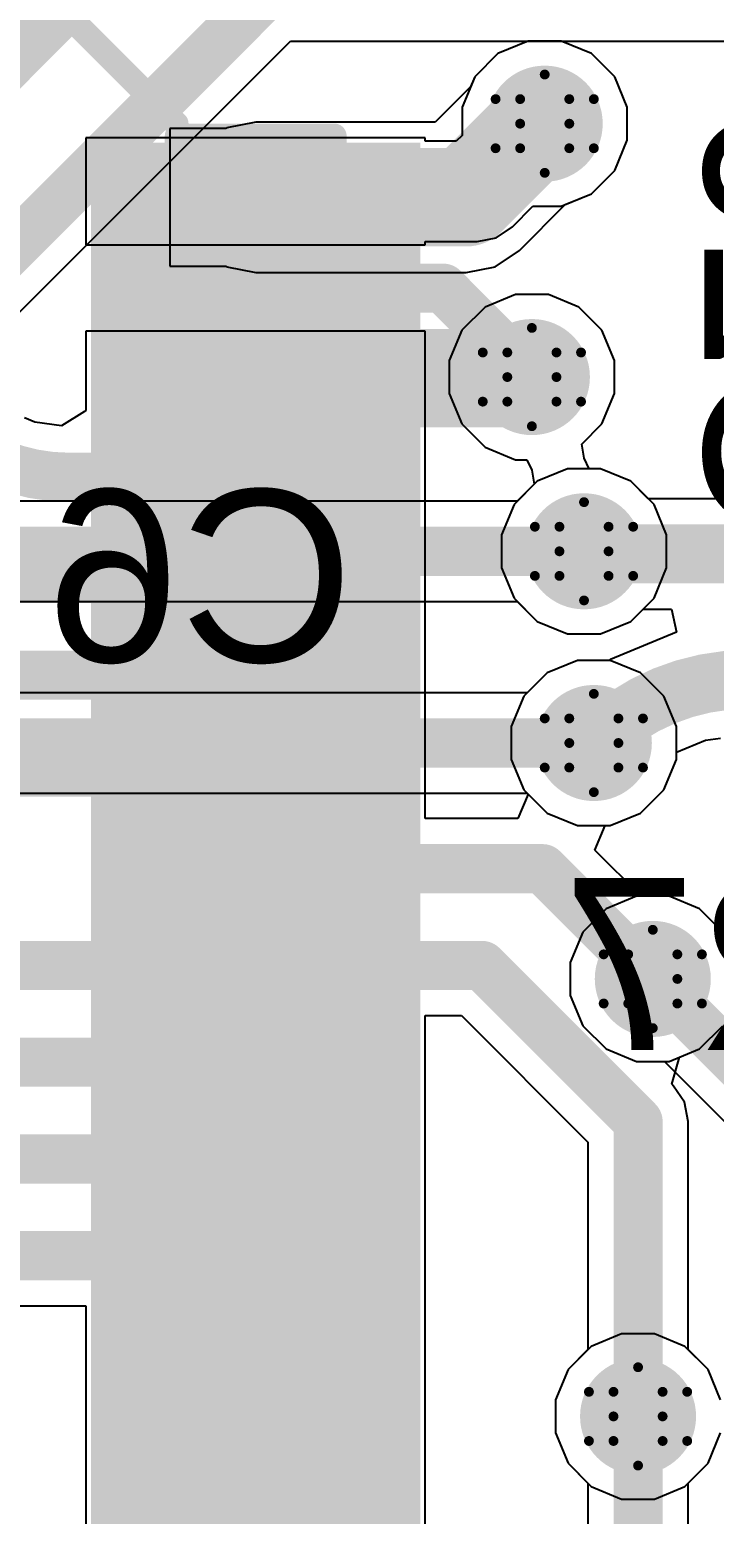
# Model space of a CAD drawing. Header units: inches. Extents: x -0.2 to 15.8, y 0 to 3.5.
# Drawn here: x 1.0632 to 1.2025, y 0.9641 to 1.2661 of the extents above; entities that cross this region are included whole.
import ezdxf

# ---------------------------------------------------------------- set-up
doc = ezdxf.new("R2010")
doc.units = ezdxf.units.IN
doc.header["$MEASUREMENT"] = 0
for name, color, linetype in [('Bottom Layer', 5, 'Continuous'), ('Bottom Overlay', 54, 'Continuous'), ('Bottom Paste', 16, 'Continuous'), ('Bottom Solder', 6, 'Continuous'), ('Drill Drawing', 1, 'Continuous'), ('Signal_1', 16, 'Continuous'), ('Signal_2', 76, 'Continuous'), ('Top Layer', 1, 'Continuous'), ('Top Overlay', 2, 'Continuous'), ('Top Paste', 8, 'Continuous'), ('Top Solder', 216, 'Continuous'), ('Via Holes', 16, 'Continuous')]:
    doc.layers.add(name, color=color, linetype=linetype)
doc.styles.add('Arial', font='', dxfattribs={"height": 0.2})
doc.styles.get('Arial').set_extended_font_data('Arial')

msp = doc.modelspace()

# ---------------------------------------------------------------- hatches: boundary and pattern name
at = {"layer": 'Bottom Layer'}
h = msp.add_hatch(color=5, dxfattribs=at)
edge = h.paths.add_edge_path()
edge.add_arc((1.168, 1.247), 0.01181, 0, 360)
for points in [[(1.12167, 1.22302), (1.09667, 1.22302), (1.09667, 1.24102), (1.12167, 1.24102)], [(1.12167, 1.18602), (1.09667, 1.18602), (1.09667, 1.20402), (1.12167, 1.20402)]]:
    msp.add_hatch(color=5, dxfattribs=at).paths.add_polyline_path(points)
h = msp.add_hatch(color=5, dxfattribs=at)
edge = h.paths.add_edge_path()
edge.add_arc((1.16539, 1.19545), 0.01181, 0, 360)
h = msp.add_hatch(color=5, dxfattribs=at)
edge = h.paths.add_edge_path()
edge.add_arc((1.176, 1.16), 0.01181, 0, 360)
h = msp.add_hatch(color=5, dxfattribs=at)
edge = h.paths.add_edge_path()
edge.add_arc((1.178, 1.121), 0.01181, 0, 360)
h = msp.add_hatch(color=5, dxfattribs=at)
edge = h.paths.add_edge_path()
edge.add_arc((1.19, 1.073), 0.01181, 0, 360)
h = msp.add_hatch(color=5, dxfattribs=at)
edge = h.paths.add_edge_path()
edge.add_arc((1.187, 0.984), 0.01181, 0, 360)
at = {"layer": 'Bottom Paste'}
for points in [[(1.12167, 1.22302), (1.09667, 1.22302), (1.09667, 1.24102), (1.12167, 1.24102)], [(1.12167, 1.18602), (1.09667, 1.18602), (1.09667, 1.20402), (1.12167, 1.20402)]]:
    msp.add_hatch(color=16, dxfattribs=at).paths.add_polyline_path(points)
at = {"layer": 'Bottom Solder'}
for points in [[(1.12403, 1.22066), (1.09431, 1.22066), (1.09431, 1.24338), (1.12403, 1.24338)], [(1.12403, 1.18366), (1.09431, 1.18366), (1.09431, 1.20638), (1.12403, 1.20638)]]:
    msp.add_hatch(color=6, dxfattribs=at).paths.add_polyline_path(points)
at = {"layer": 'Signal_1'}
h = msp.add_hatch(color=16, dxfattribs=at)
edge = h.paths.add_edge_path()
edge.add_arc((1.168, 1.247), 0.01181, 0, 360)
h = msp.add_hatch(color=16, dxfattribs=at)
edge = h.paths.add_edge_path()
edge.add_arc((1.16539, 1.19545), 0.01181, 0, 360)
h = msp.add_hatch(color=16, dxfattribs=at)
edge = h.paths.add_edge_path()
edge.add_arc((1.176, 1.16), 0.01181, 0, 360)
h = msp.add_hatch(color=16, dxfattribs=at)
edge = h.paths.add_edge_path()
edge.add_arc((1.178, 1.121), 0.01181, 0, 360)
h = msp.add_hatch(color=16, dxfattribs=at)
edge = h.paths.add_edge_path()
edge.add_arc((1.19, 1.073), 0.01181, 0, 360)
h = msp.add_hatch(color=16, dxfattribs=at)
edge = h.paths.add_edge_path()
edge.add_arc((1.187, 0.984), 0.01181, 0, 360)
at = {"layer": 'Signal_2'}
h = msp.add_hatch(color=76, dxfattribs=at)
edge = h.paths.add_edge_path()
edge.add_arc((1.168, 1.247), 0.01181, 0, 360)
h = msp.add_hatch(color=76, dxfattribs=at)
edge = h.paths.add_edge_path()
edge.add_arc((1.16539, 1.19545), 0.01181, 0, 360)
h = msp.add_hatch(color=76, dxfattribs=at)
edge = h.paths.add_edge_path()
edge.add_arc((1.176, 1.16), 0.01181, 0, 360)
h = msp.add_hatch(color=76, dxfattribs=at)
edge = h.paths.add_edge_path()
edge.add_arc((1.178, 1.121), 0.01181, 0, 360)
h = msp.add_hatch(color=76, dxfattribs=at)
edge = h.paths.add_edge_path()
edge.add_arc((1.19, 1.073), 0.01181, 0, 360)
h = msp.add_hatch(color=76, dxfattribs=at)
edge = h.paths.add_edge_path()
edge.add_arc((1.187, 0.984), 0.01181, 0, 360)
at = {"layer": 'Top Layer'}
h = msp.add_hatch(color=1, dxfattribs=at)
edge = h.paths.add_edge_path()
edge.add_arc((1.168, 1.247), 0.01181, 0, 360)
for points in [[(1.13868, 1.22731), (1.07962, 1.22731), (1.07962, 1.23913), (1.13868, 1.23913)], [(1.13868, 1.20763), (1.07962, 1.20763), (1.07962, 1.21944), (1.13868, 1.21944)], [(1.13868, 1.18794), (1.07962, 1.18794), (1.07962, 1.19976), (1.13868, 1.19976)], [(1.13868, 1.16826), (1.07962, 1.16826), (1.07962, 1.18007), (1.13868, 1.18007)], [(1.13868, 1.14857), (1.07962, 1.14857), (1.07962, 1.16039), (1.13868, 1.16039)], [(1.13868, 1.12889), (1.07962, 1.12889), (1.07962, 1.1407), (1.13868, 1.1407)], [(1.13868, 1.1092), (1.07962, 1.1092), (1.07962, 1.12102), (1.13868, 1.12102)], [(1.13868, 1.08952), (1.07962, 1.08952), (1.07962, 1.10133), (1.13868, 1.10133)], [(1.13868, 1.06983), (1.07962, 1.06983), (1.07962, 1.08165), (1.13868, 1.08165)], [(1.13868, 1.05015), (1.07962, 1.05015), (1.07962, 1.06196), (1.13868, 1.06196)], [(1.13868, 1.03046), (1.07962, 1.03046), (1.07962, 1.04228), (1.13868, 1.04228)], [(1.13868, 1.01078), (1.07962, 1.01078), (1.07962, 1.02259), (1.13868, 1.02259)], [(1.13868, 0.99109), (1.07962, 0.99109), (1.07962, 1.00291), (1.13868, 1.00291)], [(1.13868, 0.97141), (1.07962, 0.97141), (1.07962, 0.98322), (1.13868, 0.98322)]]:
    msp.add_hatch(color=1, dxfattribs=at).paths.add_polyline_path(points)
h = msp.add_hatch(color=1, dxfattribs=at)
edge = h.paths.add_edge_path()
edge.add_arc((1.16539, 1.19545), 0.01181, 0, 360)
h = msp.add_hatch(color=1, dxfattribs=at)
edge = h.paths.add_edge_path()
edge.add_arc((1.176, 1.16), 0.01181, 0, 360)
h = msp.add_hatch(color=1, dxfattribs=at)
edge = h.paths.add_edge_path()
edge.add_arc((1.178, 1.121), 0.01181, 0, 360)
h = msp.add_hatch(color=1, dxfattribs=at)
edge = h.paths.add_edge_path()
edge.add_arc((1.19, 1.073), 0.01181, 0, 360)
h = msp.add_hatch(color=1, dxfattribs=at)
edge = h.paths.add_edge_path()
edge.add_arc((1.187, 0.984), 0.01181, 0, 360)
at = {"layer": 'Top Paste'}
for points in [[(1.13868, 1.22731), (1.07962, 1.22731), (1.07962, 1.23913), (1.13868, 1.23913)], [(1.13868, 1.20763), (1.07962, 1.20763), (1.07962, 1.21944), (1.13868, 1.21944)], [(1.13868, 1.18794), (1.07962, 1.18794), (1.07962, 1.19976), (1.13868, 1.19976)], [(1.13868, 1.16826), (1.07962, 1.16826), (1.07962, 1.18007), (1.13868, 1.18007)], [(1.13868, 1.14857), (1.07962, 1.14857), (1.07962, 1.16039), (1.13868, 1.16039)], [(1.13868, 1.12889), (1.07962, 1.12889), (1.07962, 1.1407), (1.13868, 1.1407)], [(1.13868, 1.1092), (1.07962, 1.1092), (1.07962, 1.12102), (1.13868, 1.12102)], [(1.13868, 1.08952), (1.07962, 1.08952), (1.07962, 1.10133), (1.13868, 1.10133)], [(1.13868, 1.06983), (1.07962, 1.06983), (1.07962, 1.08165), (1.13868, 1.08165)], [(1.13868, 1.05015), (1.07962, 1.05015), (1.07962, 1.06196), (1.13868, 1.06196)], [(1.13868, 1.03046), (1.07962, 1.03046), (1.07962, 1.04228), (1.13868, 1.04228)], [(1.13868, 1.01078), (1.07962, 1.01078), (1.07962, 1.02259), (1.13868, 1.02259)], [(1.13868, 0.99109), (1.07962, 0.99109), (1.07962, 1.00291), (1.13868, 1.00291)], [(1.13868, 0.97141), (1.07962, 0.97141), (1.07962, 0.98322), (1.13868, 0.98322)]]:
    msp.add_hatch(color=8, dxfattribs=at).paths.add_polyline_path(points)
at = {"layer": 'Top Solder'}
for points in [[(1.14268, 1.22331), (1.07562, 1.22331), (1.07562, 1.24313), (1.14268, 1.24313)], [(1.14268, 1.20363), (1.07562, 1.20363), (1.07562, 1.22344), (1.14268, 1.22344)], [(1.14268, 1.18394), (1.07562, 1.18394), (1.07562, 1.20376), (1.14268, 1.20376)], [(1.14268, 1.16426), (1.07562, 1.16426), (1.07562, 1.18407), (1.14268, 1.18407)], [(1.14268, 1.14457), (1.07562, 1.14457), (1.07562, 1.16439), (1.14268, 1.16439)], [(1.14268, 1.12489), (1.07562, 1.12489), (1.07562, 1.1447), (1.14268, 1.1447)], [(1.14268, 1.1052), (1.07562, 1.1052), (1.07562, 1.12502), (1.14268, 1.12502)], [(1.14268, 1.08552), (1.07562, 1.08552), (1.07562, 1.10533), (1.14268, 1.10533)], [(1.14268, 1.06583), (1.07562, 1.06583), (1.07562, 1.08565), (1.14268, 1.08565)], [(1.14268, 1.04615), (1.07562, 1.04615), (1.07562, 1.06596), (1.14268, 1.06596)], [(1.14268, 1.02646), (1.07562, 1.02646), (1.07562, 1.04628), (1.14268, 1.04628)], [(1.14268, 1.00678), (1.07562, 1.00678), (1.07562, 1.02659), (1.14268, 1.02659)], [(1.14268, 0.98709), (1.07562, 0.98709), (1.07562, 1.00691), (1.14268, 1.00691)], [(1.14268, 0.96741), (1.07562, 0.96741), (1.07562, 0.98722), (1.14268, 0.98722)], [(1.14268, 0.94772), (1.07562, 0.94772), (1.07562, 0.96754), (1.14268, 0.96754)]]:
    msp.add_hatch(color=216, dxfattribs=at).paths.add_polyline_path(points)
at = {"layer": 'Via Holes'}
h = msp.add_hatch(color=7, dxfattribs=at)
edge = h.paths.add_edge_path()
edge.add_arc((1.168, 1.247), 0.00591, 0, 360)
h = msp.add_hatch(color=7, dxfattribs=at)
edge = h.paths.add_edge_path()
edge.add_arc((1.16539, 1.19545), 0.00591, 0, 360)
h = msp.add_hatch(color=7, dxfattribs=at)
edge = h.paths.add_edge_path()
edge.add_arc((1.176, 1.16), 0.00591, 0, 360)
h = msp.add_hatch(color=7, dxfattribs=at)
edge = h.paths.add_edge_path()
edge.add_arc((1.178, 1.121), 0.00591, 0, 360)
h = msp.add_hatch(color=7, dxfattribs=at)
edge = h.paths.add_edge_path()
edge.add_arc((1.19, 1.073), 0.00591, 0, 360)
h = msp.add_hatch(color=7, dxfattribs=at)
edge = h.paths.add_edge_path()
edge.add_arc((1.187, 0.984), 0.00591, 0, 360)

# ---------------------------------------------------------------- linework, layer by layer
at = {"layer": 'Bottom Layer'}
for p, q in [((1.16466, 1.26381), (1.15848, 1.26125)), ((1.17134, 1.26381), (1.16466, 1.26381)), ((1.17752, 1.26125), (1.17134, 1.26381)), ((1.15848, 1.26125), (1.15375, 1.25652)), ((1.18225, 1.25652), (1.17752, 1.26125)), ((1.15375, 1.25652), (1.15292, 1.25453)), ((1.18481, 1.25034), (1.18225, 1.25652)), ((1.15292, 1.25453), (1.1457, 1.24731)), ((1.18481, 1.24366), (1.18481, 1.25034)), ((1.10312, 1.24602), (1.09167, 1.24602)), ((1.09167, 1.24602), (1.09167, 1.21802)), ((1.10332, 1.24615), (1.10312, 1.24602)), ((1.10917, 1.24731), (1.10332, 1.24615)), ((1.1457, 1.24731), (1.10917, 1.24731)), ((1.18225, 1.23748), (1.18481, 1.24366)), ((1.17752, 1.23275), (1.18225, 1.23748)), ((1.17219, 1.23054), (1.17752, 1.23275)), ((1.16285, 1.2212), (1.17219, 1.23054)), ((1.15789, 1.21789), (1.16285, 1.2212)), ((1.09167, 1.21802), (1.10312, 1.21802)), ((1.10312, 1.21802), (1.10332, 1.21789)), ((1.10332, 1.21789), (1.10917, 1.21672)), ((1.15204, 1.21672), (1.15789, 1.21789)), ((1.10917, 1.21672), (1.15204, 1.21672)), ((1.17266, 1.17681), (1.16648, 1.17425)), ((1.17934, 1.17681), (1.17266, 1.17681)), ((1.18552, 1.17425), (1.17934, 1.17681)), ((1.16648, 1.17425), (1.16175, 1.16952)), ((1.19025, 1.16952), (1.18552, 1.17425)), ((1.16175, 1.16952), (1.15919, 1.16334)), ((1.19281, 1.16334), (1.19025, 1.16952)), ((1.15919, 1.16334), (1.15919, 1.15666)), ((1.19281, 1.15666), (1.19281, 1.16334)), ((1.15919, 1.15666), (1.16175, 1.15048)), ((1.19025, 1.15048), (1.19281, 1.15666)), ((1.16175, 1.15048), (1.16648, 1.14575)), ((1.18552, 1.14575), (1.19025, 1.15048)), ((1.16648, 1.14575), (1.17266, 1.14319)), ((1.17934, 1.14319), (1.18552, 1.14575)), ((1.17266, 1.14319), (1.17934, 1.14319)), ((1.17466, 1.13781), (1.16848, 1.13525)), ((1.18134, 1.13781), (1.17466, 1.13781)), ((1.18752, 1.13525), (1.18134, 1.13781)), ((1.16848, 1.13525), (1.16375, 1.13052)), ((1.19225, 1.13052), (1.18752, 1.13525)), ((1.16375, 1.13052), (1.16119, 1.12434)), ((1.19481, 1.12434), (1.19225, 1.13052)), ((1.16119, 1.12434), (1.16119, 1.11766)), ((1.19481, 1.11766), (1.19481, 1.12434)), ((1.16119, 1.11766), (1.16375, 1.11148)), ((1.19225, 1.11148), (1.19481, 1.11766)), ((1.16375, 1.11148), (1.16848, 1.10675)), ((1.18752, 1.10675), (1.19225, 1.11148)), ((1.16848, 1.10675), (1.17466, 1.10419)), ((1.18134, 1.10419), (1.18752, 1.10675)), ((1.17466, 1.10419), (1.18134, 1.10419)), ((1.18666, 1.08981), (1.18048, 1.08725)), ((1.19334, 1.08981), (1.18666, 1.08981)), ((1.19952, 1.08725), (1.19334, 1.08981)), ((1.18048, 1.08725), (1.17575, 1.08252)), ((1.20425, 1.08252), (1.19952, 1.08725)), ((1.17575, 1.08252), (1.17319, 1.07634)), ((1.17319, 1.07634), (1.17319, 1.06966)), ((1.17319, 1.06966), (1.17575, 1.06348)), ((1.17575, 1.06348), (1.18048, 1.05875)), ((1.19952, 1.05875), (1.20425, 1.06348)), ((1.18048, 1.05875), (1.18666, 1.05619)), ((1.19334, 1.05619), (1.19952, 1.05875)), ((1.18666, 1.05619), (1.19334, 1.05619)), ((1.18366, 1.00081), (1.17748, 0.99825)), ((1.19034, 1.00081), (1.18366, 1.00081)), ((1.19652, 0.99825), (1.19034, 1.00081)), ((1.17748, 0.99825), (1.17275, 0.99352)), ((1.20125, 0.99352), (1.19652, 0.99825)), ((1.17275, 0.99352), (1.17019, 0.98734)), ((1.20381, 0.98734), (1.20125, 0.99352)), ((1.17019, 0.98734), (1.17019, 0.98066)), ((1.17019, 0.98066), (1.17275, 0.97448)), ((1.20125, 0.97448), (1.20381, 0.98066)), ((1.17275, 0.97448), (1.17748, 0.96975)), ((1.19652, 0.96975), (1.20125, 0.97448)), ((1.17748, 0.96975), (1.18366, 0.96719)), ((1.19034, 0.96719), (1.19652, 0.96975)), ((1.18366, 0.96719), (1.19034, 0.96719))]:
    msp.add_line(p, q, dxfattribs=at)
at = {"layer": 'Bottom Layer', "const_width": 0.02}
for points in [[(1.15204, 1.23202), (1.16702, 1.247)], [(1.16702, 1.247), (1.168, 1.247)], [(1.10917, 1.23202), (1.15204, 1.23202)], [(1.10917, 1.19502), (1.10939, 1.19524)], [(1.10939, 1.19524), (1.16518, 1.19524)], [(1.16518, 1.19524), (1.16539, 1.19545)]]:
    msp.add_lwpolyline(points, dxfattribs=at)
at = {"layer": 'Bottom Layer', "const_width": 0.01}
for points in [[(1.16202, 1.247, 1), (1.17202, 1.247, 1)], [(1.16202, 1.247, 1), (1.17202, 1.247, 1)], [(1.163, 1.247, 1), (1.173, 1.247, 1)], [(1.10417, 1.23202, 1), (1.11417, 1.23202, 1)], [(1.14704, 1.23202, 1), (1.15704, 1.23202, 1)], [(1.14704, 1.23202, 1), (1.15704, 1.23202, 1)], [(1.10439, 1.19524, 1), (1.11439, 1.19524, 1)], [(1.10439, 1.19524, 1), (1.11439, 1.19524, 1)], [(1.16018, 1.19524, 1), (1.17018, 1.19524, 1)], [(1.16018, 1.19524, 1), (1.17018, 1.19524, 1)], [(1.16039, 1.19545, 1), (1.17039, 1.19545, 1)], [(1.10417, 1.19502, 1), (1.11417, 1.19502, 1)]]:
    msp.add_lwpolyline(points, format="xyb", close=True, dxfattribs=at)
at = {"layer": 'Bottom Overlay', "const_width": 0.005}
for points in [[(1.09317, 1.22452), (1.09317, 1.24452)], [(1.09317, 1.24452), (1.12517, 1.24452)], [(1.12517, 1.22452), (1.12517, 1.24452)], [(1.09317, 1.18252), (1.09317, 1.20252)], [(1.12517, 1.18252), (1.12517, 1.20252)], [(1.09317, 1.18252), (1.12517, 1.18252)]]:
    msp.add_lwpolyline(points, dxfattribs=at)
at = {"layer": 'Bottom Overlay', "const_width": 0.0025}
for points in [[(1.09192, 1.24452, 1), (1.09442, 1.24452, 1)], [(1.09192, 1.24452, 1), (1.09442, 1.24452, 1)], [(1.12392, 1.24452, 1), (1.12642, 1.24452, 1)], [(1.12392, 1.24452, 1), (1.12642, 1.24452, 1)], [(1.09192, 1.22452, 1), (1.09442, 1.22452, 1)], [(1.12392, 1.22452, 1), (1.12642, 1.22452, 1)], [(1.09192, 1.20252, 1), (1.09442, 1.20252, 1)], [(1.12392, 1.20252, 1), (1.12642, 1.20252, 1)], [(1.09192, 1.18252, 1), (1.09442, 1.18252, 1)], [(1.09192, 1.18252, 1), (1.09442, 1.18252, 1)], [(1.12392, 1.18252, 1), (1.12642, 1.18252, 1)], [(1.12392, 1.18252, 1), (1.12642, 1.18252, 1)]]:
    msp.add_lwpolyline(points, format="xyb", close=True, dxfattribs=at)
at = {"layer": 'Drill Drawing', "const_width": 0.002}
for points in [[(1.163, 1.252), (1.168, 1.257)], [(1.168, 1.257), (1.173, 1.252)], [(1.158, 1.252), (1.163, 1.247)], [(1.158, 1.252), (1.163, 1.252)], [(1.173, 1.252), (1.178, 1.252)], [(1.173, 1.247), (1.178, 1.252)], [(1.158, 1.242), (1.163, 1.247)], [(1.173, 1.247), (1.178, 1.242)], [(1.158, 1.242), (1.163, 1.242)], [(1.163, 1.242), (1.168, 1.237)], [(1.168, 1.237), (1.173, 1.242)], [(1.173, 1.242), (1.178, 1.242)], [(1.16039, 1.20045), (1.16539, 1.20545)], [(1.16539, 1.20545), (1.17039, 1.20045)], [(1.15539, 1.20045), (1.16039, 1.19545)], [(1.15539, 1.20045), (1.16039, 1.20045)], [(1.17039, 1.20045), (1.17539, 1.20045)], [(1.17039, 1.19545), (1.17539, 1.20045)], [(1.15539, 1.19045), (1.16039, 1.19545)], [(1.17039, 1.19545), (1.17539, 1.19045)], [(1.15539, 1.19045), (1.16039, 1.19045)], [(1.16039, 1.19045), (1.16539, 1.18545)], [(1.16539, 1.18545), (1.17039, 1.19045)], [(1.17039, 1.19045), (1.17539, 1.19045)], [(1.171, 1.165), (1.176, 1.17)], [(1.176, 1.17), (1.181, 1.165)], [(1.166, 1.165), (1.171, 1.16)], [(1.166, 1.165), (1.171, 1.165)], [(1.181, 1.165), (1.186, 1.165)], [(1.181, 1.16), (1.186, 1.165)], [(1.166, 1.155), (1.171, 1.16)], [(1.181, 1.16), (1.186, 1.155)], [(1.166, 1.155), (1.171, 1.155)], [(1.171, 1.155), (1.176, 1.15)], [(1.176, 1.15), (1.181, 1.155)], [(1.181, 1.155), (1.186, 1.155)], [(1.173, 1.126), (1.178, 1.131)], [(1.178, 1.131), (1.183, 1.126)], [(1.168, 1.126), (1.173, 1.121)], [(1.168, 1.126), (1.173, 1.126)], [(1.183, 1.126), (1.188, 1.126)], [(1.183, 1.121), (1.188, 1.126)], [(1.168, 1.116), (1.173, 1.121)], [(1.183, 1.121), (1.188, 1.116)], [(1.168, 1.116), (1.173, 1.116)], [(1.173, 1.116), (1.178, 1.111)], [(1.178, 1.111), (1.183, 1.116)], [(1.183, 1.116), (1.188, 1.116)], [(1.185, 1.078), (1.19, 1.083)], [(1.19, 1.083), (1.195, 1.078)], [(1.18, 1.078), (1.185, 1.073)], [(1.18, 1.078), (1.185, 1.078)], [(1.195, 1.078), (1.2, 1.078)], [(1.195, 1.073), (1.2, 1.078)], [(1.18, 1.068), (1.185, 1.073)], [(1.195, 1.073), (1.2, 1.068)], [(1.18, 1.068), (1.185, 1.068)], [(1.185, 1.068), (1.19, 1.063)], [(1.19, 1.063), (1.195, 1.068)], [(1.195, 1.068), (1.2, 1.068)], [(1.182, 0.989), (1.187, 0.994)], [(1.187, 0.994), (1.192, 0.989)], [(1.177, 0.989), (1.182, 0.984)], [(1.177, 0.989), (1.182, 0.989)], [(1.192, 0.989), (1.197, 0.989)], [(1.192, 0.984), (1.197, 0.989)], [(1.177, 0.979), (1.182, 0.984)], [(1.192, 0.984), (1.197, 0.979)], [(1.177, 0.979), (1.182, 0.979)], [(1.182, 0.979), (1.187, 0.974)], [(1.187, 0.974), (1.192, 0.979)], [(1.192, 0.979), (1.197, 0.979)]]:
    msp.add_lwpolyline(points, dxfattribs=at)
at = {"layer": 'Drill Drawing', "const_width": 0.001}
for points in [[(1.1675, 1.257, 1), (1.1685, 1.257, 1)], [(1.1675, 1.257, 1), (1.1685, 1.257, 1)], [(1.1575, 1.252, 1), (1.1585, 1.252, 1)], [(1.1575, 1.252, 1), (1.1585, 1.252, 1)], [(1.1625, 1.252, 1), (1.1635, 1.252, 1)], [(1.1625, 1.252, 1), (1.1635, 1.252, 1)], [(1.1725, 1.252, 1), (1.1735, 1.252, 1)], [(1.1725, 1.252, 1), (1.1735, 1.252, 1)], [(1.1775, 1.252, 1), (1.1785, 1.252, 1)], [(1.1775, 1.252, 1), (1.1785, 1.252, 1)], [(1.1625, 1.247, 1), (1.1635, 1.247, 1)], [(1.1625, 1.247, 1), (1.1635, 1.247, 1)], [(1.1725, 1.247, 1), (1.1735, 1.247, 1)], [(1.1725, 1.247, 1), (1.1735, 1.247, 1)], [(1.1575, 1.242, 1), (1.1585, 1.242, 1)], [(1.1575, 1.242, 1), (1.1585, 1.242, 1)], [(1.1625, 1.242, 1), (1.1635, 1.242, 1)], [(1.1625, 1.242, 1), (1.1635, 1.242, 1)], [(1.1725, 1.242, 1), (1.1735, 1.242, 1)], [(1.1725, 1.242, 1), (1.1735, 1.242, 1)], [(1.1775, 1.242, 1), (1.1785, 1.242, 1)], [(1.1775, 1.242, 1), (1.1785, 1.242, 1)], [(1.1675, 1.237, 1), (1.1685, 1.237, 1)], [(1.1675, 1.237, 1), (1.1685, 1.237, 1)], [(1.16489, 1.20545, 1), (1.16589, 1.20545, 1)], [(1.16489, 1.20545, 1), (1.16589, 1.20545, 1)], [(1.15489, 1.20045, 1), (1.15589, 1.20045, 1)], [(1.15489, 1.20045, 1), (1.15589, 1.20045, 1)], [(1.15989, 1.20045, 1), (1.16089, 1.20045, 1)], [(1.15989, 1.20045, 1), (1.16089, 1.20045, 1)], [(1.16989, 1.20045, 1), (1.17089, 1.20045, 1)], [(1.16989, 1.20045, 1), (1.17089, 1.20045, 1)], [(1.17489, 1.20045, 1), (1.17589, 1.20045, 1)], [(1.17489, 1.20045, 1), (1.17589, 1.20045, 1)], [(1.15989, 1.19545, 1), (1.16089, 1.19545, 1)], [(1.15989, 1.19545, 1), (1.16089, 1.19545, 1)], [(1.16989, 1.19545, 1), (1.17089, 1.19545, 1)], [(1.16989, 1.19545, 1), (1.17089, 1.19545, 1)], [(1.15489, 1.19045, 1), (1.15589, 1.19045, 1)], [(1.15489, 1.19045, 1), (1.15589, 1.19045, 1)], [(1.15989, 1.19045, 1), (1.16089, 1.19045, 1)], [(1.15989, 1.19045, 1), (1.16089, 1.19045, 1)], [(1.16989, 1.19045, 1), (1.17089, 1.19045, 1)], [(1.16989, 1.19045, 1), (1.17089, 1.19045, 1)], [(1.17489, 1.19045, 1), (1.17589, 1.19045, 1)], [(1.17489, 1.19045, 1), (1.17589, 1.19045, 1)], [(1.16489, 1.18545, 1), (1.16589, 1.18545, 1)], [(1.16489, 1.18545, 1), (1.16589, 1.18545, 1)], [(1.1755, 1.17, 1), (1.1765, 1.17, 1)], [(1.1755, 1.17, 1), (1.1765, 1.17, 1)], [(1.1655, 1.165, 1), (1.1665, 1.165, 1)], [(1.1655, 1.165, 1), (1.1665, 1.165, 1)], [(1.1705, 1.165, 1), (1.1715, 1.165, 1)], [(1.1705, 1.165, 1), (1.1715, 1.165, 1)], [(1.1805, 1.165, 1), (1.1815, 1.165, 1)], [(1.1805, 1.165, 1), (1.1815, 1.165, 1)], [(1.1855, 1.165, 1), (1.1865, 1.165, 1)], [(1.1855, 1.165, 1), (1.1865, 1.165, 1)], [(1.1705, 1.16, 1), (1.1715, 1.16, 1)], [(1.1705, 1.16, 1), (1.1715, 1.16, 1)], [(1.1805, 1.16, 1), (1.1815, 1.16, 1)], [(1.1805, 1.16, 1), (1.1815, 1.16, 1)], [(1.1655, 1.155, 1), (1.1665, 1.155, 1)], [(1.1655, 1.155, 1), (1.1665, 1.155, 1)], [(1.1705, 1.155, 1), (1.1715, 1.155, 1)], [(1.1705, 1.155, 1), (1.1715, 1.155, 1)], [(1.1805, 1.155, 1), (1.1815, 1.155, 1)], [(1.1805, 1.155, 1), (1.1815, 1.155, 1)], [(1.1855, 1.155, 1), (1.1865, 1.155, 1)], [(1.1855, 1.155, 1), (1.1865, 1.155, 1)], [(1.1755, 1.15, 1), (1.1765, 1.15, 1)], [(1.1755, 1.15, 1), (1.1765, 1.15, 1)], [(1.1775, 1.131, 1), (1.1785, 1.131, 1)], [(1.1775, 1.131, 1), (1.1785, 1.131, 1)], [(1.1675, 1.126, 1), (1.1685, 1.126, 1)], [(1.1675, 1.126, 1), (1.1685, 1.126, 1)], [(1.1725, 1.126, 1), (1.1735, 1.126, 1)], [(1.1725, 1.126, 1), (1.1735, 1.126, 1)], [(1.1825, 1.126, 1), (1.1835, 1.126, 1)], [(1.1825, 1.126, 1), (1.1835, 1.126, 1)], [(1.1875, 1.126, 1), (1.1885, 1.126, 1)], [(1.1875, 1.126, 1), (1.1885, 1.126, 1)], [(1.1725, 1.121, 1), (1.1735, 1.121, 1)], [(1.1725, 1.121, 1), (1.1735, 1.121, 1)], [(1.1825, 1.121, 1), (1.1835, 1.121, 1)], [(1.1825, 1.121, 1), (1.1835, 1.121, 1)], [(1.1675, 1.116, 1), (1.1685, 1.116, 1)], [(1.1675, 1.116, 1), (1.1685, 1.116, 1)], [(1.1725, 1.116, 1), (1.1735, 1.116, 1)], [(1.1725, 1.116, 1), (1.1735, 1.116, 1)], [(1.1825, 1.116, 1), (1.1835, 1.116, 1)], [(1.1825, 1.116, 1), (1.1835, 1.116, 1)], [(1.1875, 1.116, 1), (1.1885, 1.116, 1)], [(1.1875, 1.116, 1), (1.1885, 1.116, 1)], [(1.1775, 1.111, 1), (1.1785, 1.111, 1)], [(1.1775, 1.111, 1), (1.1785, 1.111, 1)], [(1.1895, 1.083, 1), (1.1905, 1.083, 1)], [(1.1895, 1.083, 1), (1.1905, 1.083, 1)], [(1.1795, 1.078, 1), (1.1805, 1.078, 1)], [(1.1795, 1.078, 1), (1.1805, 1.078, 1)], [(1.1845, 1.078, 1), (1.1855, 1.078, 1)], [(1.1845, 1.078, 1), (1.1855, 1.078, 1)], [(1.1945, 1.078, 1), (1.1955, 1.078, 1)], [(1.1945, 1.078, 1), (1.1955, 1.078, 1)], [(1.1995, 1.078, 1), (1.2005, 1.078, 1)], [(1.1995, 1.078, 1), (1.2005, 1.078, 1)], [(1.1845, 1.073, 1), (1.1855, 1.073, 1)], [(1.1845, 1.073, 1), (1.1855, 1.073, 1)], [(1.1945, 1.073, 1), (1.1955, 1.073, 1)], [(1.1945, 1.073, 1), (1.1955, 1.073, 1)], [(1.1795, 1.068, 1), (1.1805, 1.068, 1)], [(1.1795, 1.068, 1), (1.1805, 1.068, 1)], [(1.1845, 1.068, 1), (1.1855, 1.068, 1)], [(1.1845, 1.068, 1), (1.1855, 1.068, 1)], [(1.1945, 1.068, 1), (1.1955, 1.068, 1)], [(1.1945, 1.068, 1), (1.1955, 1.068, 1)], [(1.1995, 1.068, 1), (1.2005, 1.068, 1)], [(1.1995, 1.068, 1), (1.2005, 1.068, 1)], [(1.1895, 1.063, 1), (1.1905, 1.063, 1)], [(1.1895, 1.063, 1), (1.1905, 1.063, 1)], [(1.1865, 0.994, 1), (1.1875, 0.994, 1)], [(1.1865, 0.994, 1), (1.1875, 0.994, 1)], [(1.1765, 0.989, 1), (1.1775, 0.989, 1)], [(1.1765, 0.989, 1), (1.1775, 0.989, 1)], [(1.1815, 0.989, 1), (1.1825, 0.989, 1)], [(1.1815, 0.989, 1), (1.1825, 0.989, 1)], [(1.1915, 0.989, 1), (1.1925, 0.989, 1)], [(1.1915, 0.989, 1), (1.1925, 0.989, 1)], [(1.1965, 0.989, 1), (1.1975, 0.989, 1)], [(1.1965, 0.989, 1), (1.1975, 0.989, 1)], [(1.1815, 0.984, 1), (1.1825, 0.984, 1)], [(1.1815, 0.984, 1), (1.1825, 0.984, 1)], [(1.1915, 0.984, 1), (1.1925, 0.984, 1)], [(1.1915, 0.984, 1), (1.1925, 0.984, 1)], [(1.1765, 0.979, 1), (1.1775, 0.979, 1)], [(1.1765, 0.979, 1), (1.1775, 0.979, 1)], [(1.1815, 0.979, 1), (1.1825, 0.979, 1)], [(1.1815, 0.979, 1), (1.1825, 0.979, 1)], [(1.1915, 0.979, 1), (1.1925, 0.979, 1)], [(1.1915, 0.979, 1), (1.1925, 0.979, 1)], [(1.1965, 0.979, 1), (1.1975, 0.979, 1)], [(1.1965, 0.979, 1), (1.1975, 0.979, 1)], [(1.1865, 0.974, 1), (1.1875, 0.974, 1)], [(1.1865, 0.974, 1), (1.1875, 0.974, 1)]]:
    msp.add_lwpolyline(points, format="xyb", close=True, dxfattribs=at)
at = {"layer": 'Signal_1'}
for p, q in [((1.16205, 1.21226), (1.15587, 1.2097)), ((1.16874, 1.21226), (1.16205, 1.21226)), ((1.17492, 1.2097), (1.16874, 1.21226)), ((1.15587, 1.2097), (1.15114, 1.20497)), ((1.17965, 1.20497), (1.17492, 1.2097)), ((1.15114, 1.20497), (1.14858, 1.1988)), ((1.18221, 1.1988), (1.17965, 1.20497)), ((1.14858, 1.1988), (1.14858, 1.19211)), ((1.18221, 1.19211), (1.18221, 1.1988)), ((1.14858, 1.19211), (1.15114, 1.18593)), ((1.17965, 1.18593), (1.18221, 1.19211)), ((1.15114, 1.18593), (1.15587, 1.1812)), ((1.17553, 1.18181), (1.17965, 1.18593)), ((1.15587, 1.1812), (1.16205, 1.17864)), ((1.17602, 1.17893), (1.17553, 1.18181)), ((1.16205, 1.17864), (1.16433, 1.17864)), ((1.16433, 1.17864), (1.16537, 1.17652)), ((1.17706, 1.17681), (1.17602, 1.17893)), ((1.16537, 1.17652), (1.16587, 1.17364)), ((1.17934, 1.17681), (1.17706, 1.17681)), ((1.18552, 1.17425), (1.17934, 1.17681)), ((1.16587, 1.17364), (1.16242, 1.1702)), ((1.19025, 1.16952), (1.18552, 1.17425)), ((1.16242, 1.1702), (1.06059, 1.1702)), ((1.19281, 1.16334), (1.19025, 1.16952)), ((1.19281, 1.15666), (1.19281, 1.16334)), ((1.19025, 1.15048), (1.19281, 1.15666)), ((0.87863, 1.1498), (1.16242, 1.1498)), ((1.16242, 1.1498), (1.16648, 1.14575)), ((1.18552, 1.14575), (1.19025, 1.15048)), ((1.16648, 1.14575), (1.17266, 1.14319)), ((1.17934, 1.14319), (1.18552, 1.14575)), ((1.17266, 1.14319), (1.17934, 1.14319)), ((1.17466, 1.13781), (1.16848, 1.13525)), ((1.18134, 1.13781), (1.17466, 1.13781)), ((1.18752, 1.13525), (1.18134, 1.13781)), ((1.16848, 1.13525), (1.16442, 1.1312)), ((1.19225, 1.13052), (1.18752, 1.13525)), ((1.16442, 1.1312), (0.85822, 1.1312)), ((1.19481, 1.12434), (1.19225, 1.13052)), ((1.19481, 1.11766), (1.19481, 1.12434)), ((1.19225, 1.11148), (1.19481, 1.11766)), ((0.9665, 1.1108), (1.16442, 1.1108)), ((1.16442, 1.1108), (1.16848, 1.10675)), ((1.18752, 1.10675), (1.19225, 1.11148)), ((1.16848, 1.10675), (1.17466, 1.10419)), ((1.18134, 1.10419), (1.18752, 1.10675)), ((1.17466, 1.10419), (1.18134, 1.10419)), ((1.18666, 1.08981), (1.18048, 1.08725)), ((1.19334, 1.08981), (1.18666, 1.08981)), ((1.19952, 1.08725), (1.19334, 1.08981)), ((1.18048, 1.08725), (1.17575, 1.08252)), ((1.20425, 1.08252), (1.19952, 1.08725)), ((1.17575, 1.08252), (1.17319, 1.07634)), ((1.17319, 1.07634), (1.17319, 1.06966)), ((1.17319, 1.06966), (1.17575, 1.06348)), ((1.17575, 1.06348), (1.18048, 1.05875)), ((1.18048, 1.05875), (1.18666, 1.05619)), ((1.18666, 1.05619), (1.19239, 1.05619)), ((1.19239, 1.05619), (1.2488, 0.99978)), ((1.18366, 1.00081), (1.17748, 0.99825)), ((1.19034, 1.00081), (1.18366, 1.00081)), ((1.19652, 0.99825), (1.19034, 1.00081)), ((1.17748, 0.99825), (1.17275, 0.99352)), ((1.20125, 0.99352), (1.19652, 0.99825)), ((1.17275, 0.99352), (1.17019, 0.98734)), ((1.20381, 0.98734), (1.20125, 0.99352)), ((1.17019, 0.98734), (1.17019, 0.98066)), ((1.17019, 0.98066), (1.17275, 0.97448)), ((1.20125, 0.97448), (1.20381, 0.98066)), ((1.17275, 0.97448), (1.17748, 0.96975)), ((1.19652, 0.96975), (1.20125, 0.97448)), ((1.17748, 0.96975), (1.18366, 0.96719)), ((1.19034, 0.96719), (1.19652, 0.96975)), ((1.18366, 0.96719), (1.19034, 0.96719))]:
    msp.add_line(p, q, dxfattribs=at)
at = {"layer": 'Signal_1', "const_width": 0.01}
for points in [[(0.86506, 1.16), (1.176, 1.16)], [(0.854, 1.121), (1.178, 1.121)], [(1.19, 1.073), (1.259, 1.004)]]:
    msp.add_lwpolyline(points, dxfattribs=at)
at = {"layer": 'Signal_1', "const_width": 0.005}
for points in [[(1.1735, 1.16, 1), (1.1785, 1.16, 1)], [(1.1755, 1.121, 1), (1.1805, 1.121, 1)], [(1.1875, 1.073, 1), (1.1925, 1.073, 1)]]:
    msp.add_lwpolyline(points, format="xyb", close=True, dxfattribs=at)
at = {"layer": 'Signal_2'}
for p, q in [((1.05721, 1.20479), (1.11622, 1.2638)), ((1.11622, 1.2638), (1.2735, 1.2638)), ((1.16205, 1.21226), (1.15587, 1.2097)), ((1.16874, 1.21226), (1.16205, 1.21226)), ((1.17492, 1.2097), (1.16874, 1.21226)), ((1.15587, 1.2097), (1.15114, 1.20497)), ((1.17965, 1.20497), (1.17492, 1.2097)), ((1.15114, 1.20497), (1.14858, 1.1988)), ((1.18221, 1.1988), (1.17965, 1.20497)), ((1.14858, 1.1988), (1.14858, 1.19211)), ((1.18221, 1.19211), (1.18221, 1.1988)), ((1.14858, 1.19211), (1.15114, 1.18593)), ((1.17965, 1.18593), (1.18221, 1.19211)), ((1.15114, 1.18593), (1.15587, 1.1812)), ((1.17553, 1.18181), (1.17965, 1.18593)), ((1.15587, 1.1812), (1.16205, 1.17864)), ((1.17602, 1.17893), (1.17553, 1.18181)), ((1.16205, 1.17864), (1.16433, 1.17864)), ((1.16433, 1.17864), (1.16537, 1.17652)), ((1.17706, 1.17681), (1.17602, 1.17893)), ((1.16537, 1.17652), (1.16587, 1.17364)), ((1.17934, 1.17681), (1.17706, 1.17681)), ((1.18552, 1.17425), (1.17934, 1.17681)), ((1.16587, 1.17364), (1.16175, 1.16952)), ((1.19025, 1.16952), (1.18552, 1.17425)), ((1.16175, 1.16952), (1.15919, 1.16334)), ((1.19281, 1.16334), (1.19025, 1.16952)), ((1.15919, 1.16334), (1.15919, 1.15666)), ((1.19281, 1.15666), (1.19281, 1.16334)), ((1.15919, 1.15666), (1.16175, 1.15048)), ((1.19025, 1.15048), (1.19281, 1.15666)), ((1.16175, 1.15048), (1.16648, 1.14575)), ((1.18552, 1.14575), (1.19025, 1.15048)), ((1.16648, 1.14575), (1.17266, 1.14319)), ((1.17934, 1.14319), (1.18552, 1.14575)), ((1.17266, 1.14319), (1.17934, 1.14319)), ((1.17466, 1.13781), (1.16848, 1.13525)), ((1.18134, 1.13781), (1.17466, 1.13781)), ((1.18752, 1.13525), (1.18134, 1.13781)), ((1.16848, 1.13525), (1.16375, 1.13052)), ((1.19225, 1.13052), (1.18752, 1.13525)), ((1.16375, 1.13052), (1.16119, 1.12434)), ((1.19481, 1.12434), (1.19225, 1.13052)), ((1.16119, 1.12434), (1.16119, 1.11766)), ((1.19481, 1.11766), (1.19481, 1.12434)), ((1.16119, 1.11766), (1.16375, 1.11148)), ((1.19225, 1.11148), (1.19481, 1.11766)), ((1.16375, 1.11148), (1.16848, 1.10675)), ((1.18752, 1.10675), (1.19225, 1.11148)), ((1.16848, 1.10675), (1.17466, 1.10419)), ((1.18134, 1.10419), (1.18752, 1.10675)), ((1.17466, 1.10419), (1.18134, 1.10419)), ((1.18666, 1.08981), (1.18048, 1.08725)), ((1.19334, 1.08981), (1.18666, 1.08981)), ((1.19952, 1.08725), (1.19334, 1.08981)), ((1.18048, 1.08725), (1.17575, 1.08252)), ((1.20425, 1.08252), (1.19952, 1.08725)), ((1.17575, 1.08252), (1.17319, 1.07634)), ((1.17319, 1.07634), (1.17319, 1.06966)), ((1.17319, 1.06966), (1.17575, 1.06348)), ((1.17575, 1.06348), (1.18048, 1.05875)), ((1.19952, 1.05875), (1.20425, 1.06348)), ((1.18048, 1.05875), (1.18666, 1.05619)), ((1.19334, 1.05619), (1.19952, 1.05875)), ((1.18666, 1.05619), (1.19334, 1.05619)), ((1.18366, 1.00081), (1.17748, 0.99825)), ((1.19034, 1.00081), (1.18366, 1.00081)), ((1.19652, 0.99825), (1.19034, 1.00081)), ((1.17748, 0.99825), (1.17275, 0.99352)), ((1.20125, 0.99352), (1.19652, 0.99825)), ((1.17275, 0.99352), (1.17019, 0.98734)), ((1.20381, 0.98734), (1.20125, 0.99352)), ((1.17019, 0.98734), (1.17019, 0.98066)), ((1.17019, 0.98066), (1.17275, 0.97448)), ((1.20125, 0.97448), (1.20381, 0.98066)), ((1.17275, 0.97448), (1.1768, 0.97042)), ((1.1972, 0.97042), (1.20125, 0.97448)), ((1.1768, 0.97042), (1.1768, 0.909)), ((1.1972, 0.91322), (1.1972, 0.97042))]:
    msp.add_line(p, q, dxfattribs=at)
at = {"layer": 'Signal_2', "const_width": 0.01}
for points in [[(1.042, 1.242), (1.09, 1.29)], [(1.05, 1.212), (1.112, 1.274)], [(1.187, 0.909), (1.187, 0.984)]]:
    msp.add_lwpolyline(points, dxfattribs=at)
at = {"layer": 'Signal_2', "const_width": 0.005}
msp.add_lwpolyline([(1.1845, 0.984, 1), (1.1895, 0.984, 1)], format="xyb", close=True, dxfattribs=at)
at = {"layer": 'Top Layer'}
for p, q in [((1.16466, 1.26381), (1.15848, 1.26125)), ((1.17134, 1.26381), (1.16466, 1.26381)), ((1.17752, 1.26125), (1.17134, 1.26381)), ((1.15848, 1.26125), (1.15375, 1.25652)), ((1.18225, 1.25652), (1.17752, 1.26125)), ((1.15375, 1.25652), (1.15119, 1.25034)), ((1.18481, 1.25034), (1.18225, 1.25652)), ((1.15119, 1.25034), (1.15119, 1.24461)), ((1.18481, 1.24366), (1.18481, 1.25034)), ((1.15119, 1.24461), (1.15, 1.24342)), ((1.14368, 1.24413), (1.07462, 1.24413)), ((1.07462, 1.24413), (1.07462, 1.22232)), ((1.14368, 1.24342), (1.14368, 1.24413)), ((1.15, 1.24342), (1.14368, 1.24342)), ((1.18225, 1.23748), (1.18481, 1.24366)), ((1.17752, 1.23275), (1.18225, 1.23748)), ((1.17134, 1.23019), (1.17752, 1.23275)), ((1.16143, 1.22601), (1.16561, 1.23019)), ((1.16561, 1.23019), (1.17134, 1.23019)), ((1.15422, 1.22302), (1.15812, 1.2238)), ((1.15812, 1.2238), (1.16143, 1.22601)), ((1.07462, 1.22232), (1.14368, 1.22232)), ((1.14368, 1.22232), (1.14368, 1.22302)), ((1.14368, 1.22302), (1.15422, 1.22302)), ((1.14368, 1.20476), (1.07462, 1.20476)), ((1.07462, 1.20476), (1.07462, 1.18867)), ((1.14368, 1.18294), (1.14368, 1.20476)), ((1.06424, 1.18624), (1.06208, 1.18713)), ((1.07435, 1.18842), (1.06962, 1.18553)), ((1.07462, 1.18867), (1.07435, 1.18842)), ((1.06962, 1.18553), (1.06424, 1.18624)), ((1.14368, 1.14357), (1.14368, 1.18294)), ((1.17266, 1.17681), (1.16648, 1.17425)), ((1.17934, 1.17681), (1.17266, 1.17681)), ((1.18552, 1.17425), (1.17934, 1.17681)), ((1.16648, 1.17425), (1.16175, 1.16952)), ((1.18908, 1.17069), (1.18552, 1.17425)), ((1.16175, 1.16952), (1.15919, 1.16334)), ((1.23224, 1.17069), (1.18908, 1.17069)), ((1.15919, 1.16334), (1.15919, 1.15666)), ((1.15919, 1.15666), (1.16175, 1.15048)), ((1.16175, 1.15048), (1.16648, 1.14575)), ((1.18552, 1.14575), (1.18804, 1.14826)), ((1.18804, 1.14826), (1.19381, 1.14826)), ((1.19381, 1.14826), (1.19483, 1.14352)), ((1.16648, 1.14575), (1.17266, 1.14319)), ((1.17934, 1.14319), (1.18552, 1.14575)), ((1.14368, 1.10562), (1.14368, 1.14357)), ((1.17266, 1.14319), (1.17934, 1.14319)), ((1.19483, 1.14352), (1.18141, 1.13796)), ((1.17466, 1.13781), (1.16848, 1.13525)), ((1.18122, 1.13781), (1.17466, 1.13781)), ((1.18141, 1.13796), (1.18122, 1.13781)), ((1.16848, 1.13525), (1.16375, 1.13052)), ((1.16375, 1.13052), (1.16119, 1.12434)), ((1.16119, 1.12434), (1.16119, 1.11766)), ((1.19481, 1.11916), (1.20071, 1.1216)), ((1.20071, 1.1216), (1.20381, 1.12201)), ((1.16119, 1.11766), (1.16375, 1.11148)), ((1.19225, 1.11148), (1.19481, 1.11766)), ((1.19481, 1.11766), (1.19481, 1.11916)), ((1.16461, 1.11062), (1.16253, 1.10562)), ((1.16375, 1.11148), (1.16461, 1.11062)), ((1.18752, 1.10675), (1.19225, 1.11148)), ((1.16253, 1.10562), (1.14368, 1.10562)), ((1.18134, 1.10419), (1.18752, 1.10675)), ((1.17823, 1.09919), (1.1803, 1.10419)), ((1.1803, 1.10419), (1.18134, 1.10419)), ((1.18761, 1.08981), (1.17823, 1.09919)), ((1.19334, 1.08981), (1.18761, 1.08981)), ((1.19952, 1.08725), (1.19334, 1.08981)), ((1.20425, 1.08252), (1.19952, 1.08725)), ((1.14368, 1.02546), (1.14368, 1.06554)), ((1.14368, 1.06554), (1.15104, 1.06554)), ((1.15104, 1.06554), (1.1768, 1.03978)), ((1.19952, 1.05875), (1.20425, 1.06348)), ((1.19544, 1.05706), (1.19952, 1.05875)), ((1.19385, 1.05157), (1.19544, 1.05706)), ((1.19421, 1.05121), (1.19385, 1.05157)), ((1.19642, 1.0479), (1.19421, 1.05121)), ((1.1972, 1.044), (1.19642, 1.0479)), ((1.1972, 0.99758), (1.1972, 1.044)), ((1.1768, 1.03978), (1.1768, 0.99758)), ((1.14368, 0.98609), (1.14368, 1.02546)), ((1.04091, 1.00649), (1.07462, 1.00649)), ((1.07462, 1.00649), (1.07462, 0.98609)), ((1.1768, 0.99758), (1.17275, 0.99352)), ((1.20125, 0.99352), (1.1972, 0.99758)), ((1.17275, 0.99352), (1.17019, 0.98734)), ((1.20381, 0.98734), (1.20125, 0.99352)), ((1.07462, 0.98609), (1.07462, 0.94672)), ((1.14368, 0.94672), (1.14368, 0.98609)), ((1.17019, 0.98734), (1.17019, 0.98066)), ((1.17019, 0.98066), (1.17275, 0.97448)), ((1.20125, 0.97448), (1.20381, 0.98066)), ((1.17275, 0.97448), (1.17748, 0.96975)), ((1.19652, 0.96975), (1.20125, 0.97448)), ((1.17748, 0.96975), (1.18366, 0.96719)), ((1.19034, 0.96719), (1.19652, 0.96975)), ((1.18366, 0.96719), (1.19034, 0.96719))]:
    msp.add_line(p, q, dxfattribs=at)
for points, const_width in [([(1.15422, 1.23322), (1.168, 1.247)], 0.01), ([(1.10915, 1.23322), (1.15422, 1.23322)], 0.01), ([(1.10915, 1.21354), (1.14731, 1.21354)], 0.01), ([(1.14731, 1.21354), (1.16539, 1.19545)], 0.01), ([(1.071, 1.17507), (1.10824, 1.17507)], 0.01), ([(1.10824, 1.17507), (1.10915, 1.17417)], 0.01), ([(1.17652, 1.15948), (1.25693, 1.15948)], 0.012), ([(0.91548, 1.15448), (1.10915, 1.15448)], 0.01), ([(0.9278, 1.1348), (1.10915, 1.1348)], 0.01), ([(0.93911, 1.11511), (1.10915, 1.11511)], 0.01), ([(1.10915, 1.09543), (1.16758, 1.09543)], 0.01), ([(1.16758, 1.09543), (1.19, 1.073)], 0.01), ([(1.00626, 1.07574), (1.10915, 1.07574)], 0.01), ([(1.10915, 1.07574), (1.15526, 1.07574)], 0.01), ([(1.15526, 1.07574), (1.187, 1.044)], 0.01), ([(0.955, 1.05606), (1.10915, 1.05606)], 0.01), ([(1.187, 0.984), (1.187, 1.044)], 0.01), ([(1.01637, 1.03637), (1.10915, 1.03637)], 0.01), ([(1.03669, 1.01669), (1.10915, 1.01669)], 0.01)]:
    msp.add_lwpolyline(points, dxfattribs=dict(at, const_width=const_width))
for points, const_width in [([(1.1655, 1.247, 1), (1.1705, 1.247, 1)], 0.005), ([(1.10665, 1.23322, 1), (1.11165, 1.23322, 1)], 0.005), ([(1.15172, 1.23322, 1), (1.15672, 1.23322, 1)], 0.005), ([(1.15172, 1.23322, 1), (1.15672, 1.23322, 1)], 0.005), ([(1.10665, 1.21354, 1), (1.11165, 1.21354, 1)], 0.005), ([(1.14481, 1.21354, 1), (1.14981, 1.21354, 1)], 0.005), ([(1.14481, 1.21354, 1), (1.14981, 1.21354, 1)], 0.005), ([(1.16289, 1.19545, 1), (1.16789, 1.19545, 1)], 0.005), ([(1.0685, 1.17507, 1), (1.0735, 1.17507, 1)], 0.005), ([(1.0685, 1.17507, 1), (1.0735, 1.17507, 1)], 0.005), ([(1.10574, 1.17507, 1), (1.11074, 1.17507, 1)], 0.005), ([(1.10574, 1.17507, 1), (1.11074, 1.17507, 1)], 0.005), ([(1.10665, 1.17417, 1), (1.11165, 1.17417, 1)], 0.005), ([(1.17352, 1.15948, 1), (1.17952, 1.15948, 1)], 0.006), ([(1.10665, 1.15448, 1), (1.11165, 1.15448, 1)], 0.005), ([(1.10665, 1.1348, 1), (1.11165, 1.1348, 1)], 0.005), ([(1.175, 1.121, 1), (1.181, 1.121, 1)], 0.006), ([(1.17502, 1.12102, 1), (1.18102, 1.12102, 1)], 0.006), ([(1.17502, 1.12102, 1), (1.18102, 1.12102, 1)], 0.006), ([(1.10665, 1.11511, 1), (1.11165, 1.11511, 1)], 0.005), ([(1.10665, 1.09543, 1), (1.11165, 1.09543, 1)], 0.005), ([(1.16508, 1.09543, 1), (1.17008, 1.09543, 1)], 0.005), ([(1.16508, 1.09543, 1), (1.17008, 1.09543, 1)], 0.005), ([(1.10665, 1.07574, 1), (1.11165, 1.07574, 1)], 0.005), ([(1.10665, 1.07574, 1), (1.11165, 1.07574, 1)], 0.005), ([(1.15276, 1.07574, 1), (1.15776, 1.07574, 1)], 0.005), ([(1.15276, 1.07574, 1), (1.15776, 1.07574, 1)], 0.005), ([(1.1875, 1.073, 1), (1.1925, 1.073, 1)], 0.005), ([(1.10665, 1.05606, 1), (1.11165, 1.05606, 1)], 0.005), ([(1.1845, 1.044, 1), (1.1895, 1.044, 1)], 0.005), ([(1.1845, 1.044, 1), (1.1895, 1.044, 1)], 0.005), ([(1.10665, 1.03637, 1), (1.11165, 1.03637, 1)], 0.005), ([(1.10665, 1.01669, 1), (1.11165, 1.01669, 1)], 0.005), ([(1.1845, 0.984, 1), (1.1895, 0.984, 1)], 0.005)]:
    msp.add_lwpolyline(points, format="xyb", close=True, dxfattribs=dict(at, const_width=const_width))
for points, const_width in [([(1.071, 1.17507, -0.198912), (1.04527, 1.18573)], 0.01), ([(1.17802, 1.12102, -0.198768), (1.20924, 1.13394)], 0.012), ([(1.178, 1.121, -0.000139), (1.17802, 1.12102)], 0.012)]:
    msp.add_lwpolyline(points, format="xyb", dxfattribs=dict(at, const_width=const_width))
at = {"layer": 'Top Overlay', "const_width": 0.005}
msp.add_lwpolyline([(1.059, 1.281), (1.093, 1.247)], dxfattribs=at)
at = {"layer": 'Top Overlay', "const_width": 0.0025}
msp.add_lwpolyline([(1.09175, 1.247, 1), (1.09425, 1.247, 1)], format="xyb", close=True, dxfattribs=at)

# ---------------------------------------------------------------- texts
at = {"layer": 'Bottom Overlay', "style": 'Arial', "text_generation_flag": 2}
msp.add_text('C20', height=0.035, rotation=270, dxfattribs=at).set_placement((1.20051, 1.16135))
for s, p in [('C6', (1.12916, 1.13751)), ('R7', (1.23416, 1.05851))]:
    msp.add_text(s, height=0.035, dxfattribs=at).set_placement(p)

doc.saveas('drawing.dxf')
